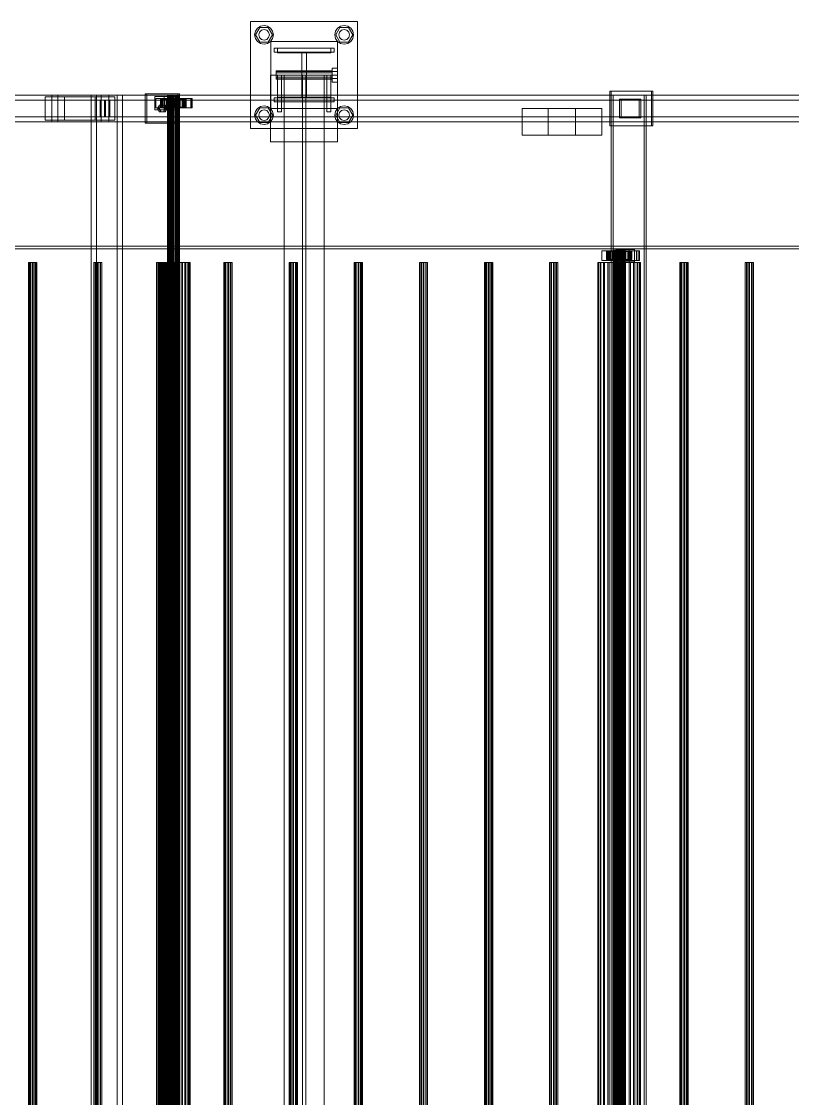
# Model space of a CAD drawing. Header units: millimetres. Extents: x -1970 to 59977, y -65068 to 6837.
# Drawn here: x 29737 to 30891, y -18000 to -16390 of the extents above; entities that cross this region are included whole.
import ezdxf

# ---------------------------------------------------------------- set-up
doc = ezdxf.new("R2010")
doc.units = ezdxf.units.MM
doc.layers.add('superior_C03', color=7, linetype='Continuous', lineweight=0)

msp = doc.modelspace()

# ---------------------------------------------------------------- linework, layer by layer
at = {"layer": 'superior_C03'}
for p, q in [((30080.182, -16550), (30080.182, -16390)), ((30080.182, -16390), (30240.182, -16390)), ((30086.182, -16410), (30087.247, -16404.642)), ((30087.247, -16404.642), (30090.282, -16400.101)), ((30087.382, -16410), (30093.782, -16398.915)), ((30090.282, -16400.101), (30094.824, -16397.066)), ((30093.254, -16406), (30096.182, -16403.072)), ((30093.782, -16398.915), (30106.582, -16398.915)), ((30094.824, -16397.066), (30100.182, -16396)), ((30096.182, -16403.072), (30100.182, -16402)), ((30100.182, -16396), (30105.539, -16397.066)), ((30100.182, -16402), (30104.182, -16403.072)), ((30104.182, -16403.072), (30107.11, -16406)), ((30105.539, -16397.066), (30110.081, -16400.101)), ((30106.582, -16398.915), (30112.982, -16410)), ((30110.081, -16400.101), (30113.116, -16404.642)), ((30113.116, -16404.642), (30114.182, -16410)), ((30206.182, -16410), (30207.247, -16404.642)), ((30207.247, -16404.642), (30210.282, -16400.101)), ((30207.382, -16410), (30213.782, -16398.915)), ((30210.282, -16400.101), (30214.824, -16397.066)), ((30213.254, -16406), (30216.182, -16403.072)), ((30213.782, -16398.915), (30226.582, -16398.915)), ((30214.824, -16397.066), (30220.182, -16396)), ((30216.182, -16403.072), (30220.182, -16402)), ((30220.182, -16396), (30225.539, -16397.066)), ((30220.182, -16402), (30224.182, -16403.072)), ((30224.182, -16403.072), (30227.11, -16406)), ((30225.539, -16397.066), (30230.081, -16400.101)), ((30226.582, -16398.915), (30232.982, -16410)), ((30230.081, -16400.101), (30233.116, -16404.642)), ((30233.116, -16404.642), (30234.182, -16410)), ((30240.182, -16390), (30240.182, -16550)), ((30087.247, -16415.358), (30086.182, -16410)), ((30090.282, -16419.899), (30087.247, -16415.358)), ((30093.782, -16421.085), (30087.382, -16410)), ((30094.824, -16422.934), (30090.282, -16419.899)), ((30092.182, -16410), (30093.254, -16406)), ((30093.254, -16414), (30092.182, -16410)), ((30096.182, -16416.928), (30093.254, -16414)), ((30106.582, -16421.085), (30093.782, -16421.085)), ((30100.182, -16418), (30096.182, -16416.928)), ((30104.182, -16416.928), (30100.182, -16418)), ((30107.11, -16414), (30104.182, -16416.928)), ((30110.081, -16419.899), (30105.539, -16422.934)), ((30112.982, -16410), (30106.582, -16421.085)), ((30107.11, -16406), (30108.182, -16410)), ((30108.182, -16410), (30107.11, -16414)), ((30113.116, -16415.358), (30110.081, -16419.899)), ((30110.182, -16520), (30110.182, -16420)), ((30110.182, -16420), (30210.182, -16420)), ((30114.182, -16410), (30113.116, -16415.358)), ((30207.247, -16415.358), (30206.182, -16410)), ((30210.282, -16419.899), (30207.247, -16415.358)), ((30213.782, -16421.085), (30207.382, -16410)), ((30210.182, -16420), (30210.182, -16520)), ((30214.824, -16422.934), (30210.282, -16419.899)), ((30212.182, -16410), (30213.254, -16406)), ((30213.254, -16414), (30212.182, -16410)), ((30216.182, -16416.928), (30213.254, -16414)), ((30226.582, -16421.085), (30213.782, -16421.085)), ((30220.182, -16418), (30216.182, -16416.928)), ((30224.182, -16416.928), (30220.182, -16418)), ((30227.11, -16414), (30224.182, -16416.928)), ((30230.081, -16419.899), (30225.539, -16422.934)), ((30232.982, -16410), (30226.582, -16421.085)), ((30227.11, -16406), (30228.182, -16410)), ((30228.182, -16410), (30227.11, -16414)), ((30233.116, -16415.358), (30230.081, -16419.899)), ((30234.182, -16410), (30233.116, -16415.358)), ((30100.182, -16424), (30094.824, -16422.934)), ((30105.539, -16422.934), (30100.182, -16424)), ((30115.182, -16430), (30205.182, -16430)), ((30115.182, -16436), (30115.182, -16430)), ((30115.182, -16436), (30205.182, -16436)), ((30120.182, -16437), (30120.182, -16430)), ((30120.182, -16430), (30200.182, -16430)), ((30200.182, -16437), (30120.182, -16437)), ((30156.682, -16503), (30156.682, -16437)), ((30156.682, -16437), (30163.682, -16437)), ((30163.682, -16437), (30163.682, -16503)), ((30200.182, -16430), (30200.182, -16437)), ((30205.182, -16436), (30205.182, -16430)), ((30220.182, -16424), (30214.824, -16422.934)), ((30225.539, -16422.934), (30220.182, -16424)), ((30109.957, -16570), (30109.957, -16470)), ((30109.957, -16470), (30209.957, -16470)), ((30118.182, -16464.457), (30118.182, -16463.6)), ((30202.182, -16463.6), (30118.182, -16463.6)), ((30118.182, -16464.457), (30118.182, -16466.8)), ((30118.182, -16464.457), (30202.182, -16464.457)), ((30118.182, -16466.8), (30118.182, -16470)), ((30118.182, -16466.8), (30202.182, -16466.8)), ((30118.182, -16470), (30118.182, -16473.2)), ((30118.182, -16470), (30202.182, -16470)), ((30120.182, -16470), (30120.182, -16525)), ((30120.182, -16470), (30126.182, -16470)), ((30126.182, -16470), (30126.182, -16525)), ((30190.182, -16470), (30130.182, -16470)), ((30130.182, -16470), (30130.182, -19530)), ((30162.682, -16470), (30157.682, -16470)), ((30157.682, -16470), (30157.682, -19530)), ((30162.682, -19530), (30162.682, -16470)), ((30190.182, -19530), (30190.182, -16470)), ((30194.182, -16470), (30194.182, -16525)), ((30194.182, -16470), (30200.182, -16470)), ((30200.182, -16470), (30200.182, -16525)), ((30202.182, -16464.8), (30202.182, -16459.6)), ((30210.182, -16459.6), (30202.182, -16459.6)), ((30202.182, -16463.6), (30202.182, -16464.457)), ((30202.182, -16464.457), (30202.182, -16466.8)), ((30202.182, -16464.8), (30202.182, -16475.2)), ((30202.182, -16464.8), (30210.182, -16464.8)), ((30202.182, -16466.8), (30202.182, -16470)), ((30202.182, -16470), (30202.182, -16473.2)), ((30209.957, -16470), (30209.957, -16570)), ((30210.182, -16459.6), (30210.182, -16464.8)), ((30210.182, -16464.8), (30210.182, -16475.2)), ((30118.182, -16473.2), (30118.182, -16475.543)), ((30118.182, -16473.2), (30202.182, -16473.2)), ((30118.182, -16475.543), (30118.182, -16476.4)), ((30118.182, -16475.543), (30202.182, -16475.543)), ((30118.182, -16476.4), (30202.182, -16476.4)), ((30202.182, -16473.2), (30202.182, -16475.543)), ((30202.182, -16475.2), (30202.182, -16480.4)), ((30202.182, -16475.2), (30210.182, -16475.2)), ((30202.182, -16475.543), (30202.182, -16476.4)), ((30202.182, -16480.4), (30210.182, -16480.4)), ((30210.182, -16475.2), (30210.182, -16480.4)), ((38691.362, -16500), (27582.557, -16500)), ((27583.456, -16500), (38692.26, -16500)), ((29782.73, -16500), (28613.383, -16500)), ((28622.366, -16500), (29791.713, -16500)), ((29856.616, -16500), (28687.268, -16500)), ((28698.497, -16500), (29867.845, -16500)), ((29801.839, -16502.5), (29772.605, -16502.5)), ((29772.605, -16502.5), (29772.605, -16537.5)), ((29847.614, -16502.5), (29772.605, -16502.5)), ((29782.73, -16500), (29782.73, -16540)), ((29791.713, -16500), (29782.73, -16500)), ((30952.078, -16500), (29782.73, -16500)), ((29791.713, -16540), (29791.713, -16500)), ((29791.713, -16500), (30961.061, -16500)), ((29801.839, -16537.5), (29801.839, -16502.5)), ((29801.839, -16502.5), (29876.847, -16502.5)), ((29880.597, -16500), (29841.618, -16500)), ((29841.618, -16500), (29841.618, -19500)), ((29849.479, -16500), (29841.618, -16500)), ((29847.614, -16537.5), (29847.614, -16502.5)), ((29847.614, -16502.5), (29876.847, -16502.5)), ((29849.479, -19500), (29849.479, -16500)), ((29849.479, -16500), (29888.457, -16500)), ((29856.616, -16500), (29856.616, -16540)), ((29867.845, -16500), (29856.616, -16500)), ((31025.964, -16500), (29856.616, -16500)), ((29867.845, -16540), (29867.845, -16500)), ((29867.845, -16500), (31037.193, -16500)), ((29876.847, -16502.5), (29876.847, -16537.5)), ((29880.597, -19500), (29880.597, -16500)), ((29880.597, -16500), (29888.457, -16500)), ((29888.457, -16500), (29888.457, -19500)), ((29971.09, -16498), (29922.367, -16498)), ((29922.367, -16498), (29922.367, -16542)), ((29925.062, -16498), (29922.367, -16498)), ((29925.062, -16542), (29925.062, -16498)), ((29925.062, -16498), (29973.784, -16498)), ((29956.473, -16502), (29936.984, -16502)), ((29936.984, -16502), (29936.984, -16522)), ((29950.997, -16502), (29936.984, -16502)), ((29950.997, -16522), (29950.997, -16502)), ((29950.997, -16502), (29970.486, -16502)), ((29955.954, -16500), (29955.565, -16500)), ((29955.565, -16500), (29955.789, -16500)), ((29955.565, -19500), (29955.565, -16500)), ((29955.789, -16500), (29956.611, -16500)), ((29955.789, -19500), (29955.789, -16500)), ((29956.929, -16500), (29955.954, -16500)), ((29955.954, -19500), (29955.954, -16500)), ((29956.473, -16522), (29956.473, -16502)), ((29956.473, -16502), (29970.486, -16502)), ((29956.611, -16500), (29957.975, -16500)), ((29956.611, -19500), (29956.611, -16500)), ((29958.424, -16500), (29956.929, -16500)), ((29956.929, -19500), (29956.929, -16500)), ((29957.975, -16500), (29959.787, -16500)), ((29957.975, -19500), (29957.975, -16500)), ((29960.337, -16500), (29958.424, -16500)), ((29958.424, -19500), (29958.424, -16500)), ((29959.787, -16500), (29961.925, -16500)), ((29959.787, -19500), (29959.787, -16500)), ((29962.538, -16500), (29960.337, -16500)), ((29960.337, -19500), (29960.337, -16500)), ((29961.925, -16500), (29964.242, -16500)), ((29961.925, -19500), (29961.925, -16500)), ((29964.877, -16500), (29962.538, -16500)), ((29962.538, -19500), (29962.538, -16500)), ((29964.242, -16500), (29966.581, -16500)), ((29964.242, -19500), (29964.242, -16500)), ((29967.194, -16500), (29964.877, -16500)), ((29964.877, -19500), (29964.877, -16500)), ((29966.581, -16500), (29968.782, -16500)), ((29966.581, -19500), (29966.581, -16500)), ((29969.332, -16500), (29967.194, -16500)), ((29967.194, -19500), (29967.194, -16500)), ((29968.782, -16500), (29970.695, -16500)), ((29968.782, -19500), (29968.782, -16500)), ((29971.144, -16500), (29969.332, -16500)), ((29969.332, -19500), (29969.332, -16500)), ((29970.486, -16502), (29970.486, -16522)), ((29970.695, -16500), (29972.19, -16500)), ((29970.695, -19500), (29970.695, -16500)), ((29971.09, -16542), (29971.09, -16498)), ((29971.09, -16498), (29973.784, -16498)), ((29972.508, -16500), (29971.144, -16500)), ((29971.144, -19500), (29971.144, -16500)), ((29972.19, -16500), (29973.165, -16500)), ((29972.19, -19500), (29972.19, -16500)), ((29973.33, -16500), (29972.508, -16500)), ((29972.508, -19500), (29972.508, -16500)), ((29973.165, -16500), (29973.554, -16500)), ((29973.165, -19500), (29973.165, -16500)), ((29973.554, -16500), (29973.33, -16500)), ((29973.33, -16500), (29973.33, -19500)), ((29973.554, -19500), (29973.554, -16500)), ((29973.784, -16498), (29973.784, -16542)), ((30680.056, -16494), (30617.691, -16494)), ((30617.691, -16494), (30617.691, -16546)), ((30619.488, -16494), (30617.691, -16494)), ((30619.488, -16546), (30619.488, -16494)), ((30619.488, -16494), (30681.853, -16494)), ((30669.133, -16500), (30619.631, -16500)), ((30619.631, -16500), (30619.631, -19500)), ((30622.326, -16500), (30619.631, -16500)), ((30622.326, -19500), (30622.326, -16500)), ((30622.326, -16500), (30671.828, -16500)), ((30669.133, -19500), (30669.133, -16500)), ((30669.133, -16500), (30671.828, -16500)), ((30671.828, -16500), (30671.828, -19500)), ((30680.056, -16546), (30680.056, -16494)), ((30680.056, -16494), (30681.853, -16494)), ((30681.853, -16494), (30681.853, -16546)), ((28617.2, -16507.5), (29861.556, -16507.5)), ((29862.904, -16507.5), (28618.548, -16507.5)), ((29855.066, -16507.5), (29869.395, -16507.5)), ((29855.066, -16532.5), (29855.066, -16507.5)), ((30949.405, -16507.5), (29855.066, -16507.5)), ((29861.556, -16532.5), (29861.556, -16507.5)), ((29861.556, -16507.5), (29862.904, -16507.5)), ((29862.904, -16507.5), (29862.904, -16532.5)), ((29869.395, -16507.5), (29869.395, -16532.5)), ((29869.395, -16507.5), (30963.734, -16507.5)), ((29950.099, -16505), (29938.405, -16505)), ((29938.405, -16505), (29938.405, -16519)), ((29947.838, -16505), (29938.405, -16505)), ((29940.881, -16520), (29943.805, -16514.804)), ((29946.5, -16514.804), (29943.576, -16520)), ((29943.805, -16514.804), (29949.652, -16514.804)), ((29946.5, -16514.804), (29943.805, -16514.804)), ((29946.392, -16506), (29945.571, -16506)), ((29945.571, -16506), (29955.565, -16506)), ((29945.571, -16518), (29945.571, -16506)), ((29945.571, -16506), (29946.045, -16506)), ((29955.565, -16518), (29945.571, -16518)), ((29945.571, -16518), (29946.392, -16518)), ((29946.045, -16518), (29945.571, -16518)), ((29946.045, -16506), (29955.789, -16506)), ((29946.045, -16518), (29946.045, -16506)), ((29946.045, -16506), (29947.78, -16506)), ((29955.789, -16518), (29946.045, -16518)), ((29947.78, -16518), (29946.045, -16518)), ((29991.014, -16505), (29946.189, -16505)), ((29946.189, -16505), (29946.189, -16519)), ((29947.986, -16505), (29946.189, -16505)), ((29948.45, -16506), (29946.392, -16506)), ((29946.392, -16506), (29955.954, -16506)), ((29946.392, -16518), (29946.392, -16506)), ((29955.954, -16518), (29946.392, -16518)), ((29946.392, -16518), (29948.45, -16518)), ((29952.346, -16514.804), (29946.5, -16514.804)), ((29947.78, -16506), (29956.611, -16506)), ((29947.78, -16518), (29947.78, -16506)), ((29947.78, -16506), (29950.659, -16506)), ((29956.611, -16518), (29947.78, -16518)), ((29950.659, -16518), (29947.78, -16518)), ((29947.838, -16519), (29947.838, -16505)), ((29947.838, -16505), (29959.531, -16505)), ((29947.986, -16519), (29947.986, -16505)), ((29947.986, -16505), (29992.811, -16505)), ((29951.607, -16506), (29948.45, -16506)), ((29948.45, -16506), (29956.929, -16506)), ((29948.45, -16518), (29948.45, -16506)), ((29956.929, -16518), (29948.45, -16518)), ((29948.45, -16518), (29951.607, -16518)), ((29949.652, -16514.804), (29952.575, -16520)), ((29952.346, -16514.804), (29949.652, -16514.804)), ((29950.099, -16519), (29950.099, -16505)), ((29950.099, -16505), (29959.531, -16505)), ((29950.659, -16506), (29957.975, -16506)), ((29950.659, -16518), (29950.659, -16506)), ((29950.659, -16506), (29954.485, -16506)), ((29957.975, -16518), (29950.659, -16518)), ((29954.485, -16518), (29950.659, -16518)), ((29955.646, -16506), (29951.607, -16506)), ((29951.607, -16506), (29958.424, -16506)), ((29951.607, -16518), (29951.607, -16506)), ((29958.424, -16518), (29951.607, -16518)), ((29951.607, -16518), (29955.646, -16518)), ((29955.27, -16520), (29952.346, -16514.804)), ((29954.485, -16506), (29959.787, -16506)), ((29954.485, -16518), (29954.485, -16506)), ((29954.485, -16506), (29958.997, -16506)), ((29959.787, -16518), (29954.485, -16518)), ((29958.997, -16518), (29954.485, -16518)), ((29955.565, -16506), (29955.954, -16506)), ((29955.565, -16506), (29955.565, -16518)), ((29955.789, -16506), (29955.565, -16506)), ((29955.954, -16518), (29955.565, -16518)), ((29955.565, -16518), (29955.789, -16518)), ((29960.293, -16506), (29955.646, -16506)), ((29955.646, -16506), (29960.337, -16506)), ((29955.646, -16518), (29955.646, -16506)), ((29960.337, -16518), (29955.646, -16518)), ((29955.646, -16518), (29960.293, -16518)), ((29955.789, -16506), (29955.789, -16518)), ((29956.611, -16506), (29955.789, -16506)), ((29955.789, -16518), (29956.611, -16518)), ((29955.954, -16506), (29956.929, -16506)), ((29955.954, -16506), (29955.954, -16518)), ((29956.929, -16518), (29955.954, -16518)), ((29956.611, -16506), (29956.611, -16518)), ((29957.975, -16506), (29956.611, -16506)), ((29956.611, -16518), (29957.975, -16518)), ((29956.929, -16506), (29958.424, -16506)), ((29956.929, -16506), (29956.929, -16518)), ((29958.424, -16518), (29956.929, -16518)), ((29957.975, -16506), (29957.975, -16518)), ((29959.787, -16506), (29957.975, -16506)), ((29957.975, -16518), (29959.787, -16518)), ((29958.424, -16506), (29960.337, -16506)), ((29958.424, -16506), (29958.424, -16518)), ((29960.337, -16518), (29958.424, -16518)), ((29958.997, -16506), (29961.925, -16506)), ((29958.997, -16518), (29958.997, -16506)), ((29958.997, -16506), (29963.889, -16506)), ((29961.925, -16518), (29958.997, -16518)), ((29963.889, -16518), (29958.997, -16518)), ((29959.531, -16505), (29959.531, -16519)), ((29959.787, -16506), (29959.787, -16518)), ((29961.925, -16506), (29959.787, -16506)), ((29959.787, -16518), (29961.925, -16518)), ((29965.23, -16506), (29960.293, -16506)), ((29960.293, -16506), (29962.538, -16506)), ((29960.293, -16518), (29960.293, -16506)), ((29962.538, -16518), (29960.293, -16518)), ((29960.293, -16518), (29965.23, -16518)), ((29960.337, -16506), (29962.538, -16506)), ((29960.337, -16506), (29960.337, -16518)), ((29962.538, -16518), (29960.337, -16518)), ((29961.925, -16506), (29961.925, -16518)), ((29964.242, -16506), (29961.925, -16506)), ((29961.925, -16518), (29964.242, -16518)), ((29962.538, -16506), (29964.877, -16506)), ((29962.538, -16506), (29962.538, -16518)), ((29964.877, -16518), (29962.538, -16518)), ((29963.889, -16506), (29964.242, -16506)), ((29963.889, -16518), (29963.889, -16506)), ((29963.889, -16506), (29968.826, -16506)), ((29964.242, -16518), (29963.889, -16518)), ((29968.826, -16518), (29963.889, -16518)), ((29964.242, -16506), (29964.242, -16518)), ((29966.581, -16506), (29964.242, -16506)), ((29964.242, -16518), (29966.581, -16518)), ((29965.23, -16506), (29964.877, -16506)), ((29964.877, -16506), (29967.194, -16506)), ((29964.877, -16506), (29964.877, -16518)), ((29967.194, -16518), (29964.877, -16518)), ((29964.877, -16518), (29965.23, -16518)), ((29970.122, -16506), (29965.23, -16506)), ((29965.23, -16518), (29965.23, -16506)), ((29965.23, -16518), (29970.122, -16518)), ((29968.826, -16506), (29966.581, -16506)), ((29966.581, -16506), (29966.581, -16518)), ((29968.782, -16506), (29966.581, -16506)), ((29966.581, -16518), (29968.826, -16518)), ((29966.581, -16518), (29968.782, -16518)), ((29970.122, -16506), (29967.194, -16506)), ((29967.194, -16506), (29969.332, -16506)), ((29967.194, -16506), (29967.194, -16518)), ((29969.332, -16518), (29967.194, -16518)), ((29967.194, -16518), (29970.122, -16518)), ((29973.473, -16506), (29968.782, -16506)), ((29968.782, -16506), (29968.782, -16518)), ((29970.695, -16506), (29968.782, -16506)), ((29968.782, -16518), (29973.473, -16518)), ((29968.782, -16518), (29970.695, -16518)), ((29968.826, -16518), (29968.826, -16506)), ((29968.826, -16506), (29973.473, -16506)), ((29973.473, -16518), (29968.826, -16518)), ((29974.634, -16506), (29969.332, -16506)), ((29969.332, -16506), (29971.144, -16506)), ((29969.332, -16506), (29969.332, -16518)), ((29971.144, -16518), (29969.332, -16518)), ((29969.332, -16518), (29974.634, -16518)), ((29981.281, -16505), (29969.588, -16505)), ((29969.588, -16505), (29969.588, -16519)), ((29979.02, -16505), (29969.588, -16505)), ((29974.634, -16506), (29970.122, -16506)), ((29970.122, -16518), (29970.122, -16506)), ((29970.122, -16518), (29974.634, -16518)), ((29977.512, -16506), (29970.695, -16506)), ((29970.695, -16506), (29970.695, -16518)), ((29972.19, -16506), (29970.695, -16506)), ((29970.695, -16518), (29977.512, -16518)), ((29970.695, -16518), (29972.19, -16518)), ((29978.46, -16506), (29971.144, -16506)), ((29971.144, -16506), (29972.508, -16506)), ((29971.144, -16506), (29971.144, -16518)), ((29972.508, -16518), (29971.144, -16518)), ((29971.144, -16518), (29978.46, -16518)), ((29980.669, -16506), (29972.19, -16506)), ((29972.19, -16506), (29972.19, -16518)), ((29973.165, -16506), (29972.19, -16506)), ((29972.19, -16518), (29980.669, -16518)), ((29972.19, -16518), (29973.165, -16518)), ((29981.339, -16506), (29972.508, -16506)), ((29972.508, -16506), (29973.33, -16506)), ((29972.508, -16506), (29972.508, -16518)), ((29973.33, -16518), (29972.508, -16518)), ((29972.508, -16518), (29981.339, -16518)), ((29982.727, -16506), (29973.165, -16506)), ((29973.165, -16506), (29973.165, -16518)), ((29973.554, -16506), (29973.165, -16506)), ((29973.165, -16518), (29982.727, -16518)), ((29973.165, -16518), (29973.554, -16518)), ((29973.33, -16506), (29983.074, -16506)), ((29973.33, -16518), (29973.33, -16506)), ((29973.33, -16506), (29973.554, -16506)), ((29983.074, -16518), (29973.33, -16518)), ((29973.554, -16518), (29973.33, -16518)), ((29973.473, -16518), (29973.473, -16506)), ((29973.473, -16506), (29977.512, -16506)), ((29977.512, -16518), (29973.473, -16518)), ((29983.548, -16506), (29973.554, -16506)), ((29973.554, -16506), (29973.554, -16518)), ((29973.554, -16518), (29983.548, -16518)), ((29978.46, -16506), (29974.634, -16506)), ((29974.634, -16518), (29974.634, -16506)), ((29974.634, -16518), (29978.46, -16518)), ((29977.512, -16518), (29977.512, -16506)), ((29977.512, -16506), (29980.669, -16506)), ((29980.669, -16518), (29977.512, -16518)), ((29981.339, -16506), (29978.46, -16506)), ((29978.46, -16518), (29978.46, -16506)), ((29978.46, -16518), (29981.339, -16518)), ((29979.02, -16519), (29979.02, -16505)), ((29979.02, -16505), (29990.714, -16505)), ((29980.669, -16518), (29980.669, -16506)), ((29980.669, -16506), (29982.727, -16506)), ((29982.727, -16518), (29980.669, -16518)), ((29981.281, -16519), (29981.281, -16505)), ((29981.281, -16505), (29990.714, -16505)), ((29983.074, -16506), (29981.339, -16506)), ((29981.339, -16518), (29981.339, -16506)), ((29981.339, -16518), (29983.074, -16518)), ((29982.727, -16518), (29982.727, -16506)), ((29982.727, -16506), (29983.548, -16506)), ((29983.548, -16518), (29982.727, -16518)), ((29983.074, -16506), (29983.074, -16518)), ((29983.548, -16506), (29983.074, -16506)), ((29983.074, -16518), (29983.548, -16518)), ((29983.548, -16518), (29983.548, -16506)), ((29990.714, -16505), (29990.714, -16519)), ((29991.014, -16519), (29991.014, -16505)), ((29991.014, -16505), (29992.811, -16505)), ((29992.811, -16505), (29992.811, -16519)), ((30090.282, -16520.101), (30094.824, -16517.066)), ((30094.824, -16517.066), (30100.182, -16516)), ((30100.182, -16516), (30105.539, -16517.066)), ((30105.539, -16517.066), (30110.081, -16520.101)), ((30115.182, -16504), (30205.182, -16504)), ((30115.182, -16510), (30115.182, -16504)), ((30115.182, -16510), (30205.182, -16510)), ((30120.182, -16510), (30120.182, -16503)), ((30120.182, -16503), (30200.182, -16503)), ((30200.182, -16510), (30120.182, -16510)), ((30163.682, -16503), (30156.682, -16503)), ((30200.182, -16503), (30200.182, -16510)), ((30205.182, -16510), (30205.182, -16504)), ((30210.282, -16520.101), (30214.824, -16517.066)), ((30214.824, -16517.066), (30220.182, -16516)), ((30220.182, -16516), (30225.539, -16517.066)), ((30225.539, -16517.066), (30230.081, -16520.101)), ((30661.245, -16506), (30632.011, -16506)), ((30632.011, -16506), (30632.011, -16534)), ((30634.706, -16506), (30632.011, -16506)), ((30634.706, -16534), (30634.706, -16506)), ((30634.706, -16506), (30663.94, -16506)), ((30661.245, -16534), (30661.245, -16506)), ((30661.245, -16506), (30663.94, -16506)), ((30663.94, -16506), (30663.94, -16534)), ((28617.2, -16532.5), (29861.556, -16532.5)), ((28618.548, -16532.5), (29862.904, -16532.5)), ((29869.395, -16532.5), (29855.066, -16532.5)), ((29855.066, -16532.5), (30949.405, -16532.5)), ((29862.904, -16532.5), (29861.556, -16532.5)), ((29869.395, -16532.5), (30963.734, -16532.5)), ((29936.984, -16522), (29956.473, -16522)), ((29936.984, -16522), (29950.997, -16522)), ((29938.405, -16519), (29950.099, -16519)), ((29938.405, -16519), (29947.838, -16519)), ((29943.805, -16525.196), (29940.881, -16520)), ((29940.881, -16520), (29943.576, -16520)), ((29943.576, -16520), (29946.5, -16525.196)), ((29949.652, -16525.196), (29943.805, -16525.196)), ((29946.5, -16525.196), (29943.805, -16525.196)), ((29946.189, -16519), (29991.014, -16519)), ((29946.189, -16519), (29947.986, -16519)), ((29946.5, -16525.196), (29952.346, -16525.196)), ((29959.531, -16519), (29947.838, -16519)), ((29992.811, -16519), (29947.986, -16519)), ((29952.575, -16520), (29949.652, -16525.196)), ((29952.346, -16525.196), (29949.652, -16525.196)), ((29959.531, -16519), (29950.099, -16519)), ((29970.486, -16522), (29950.997, -16522)), ((29952.346, -16525.196), (29955.27, -16520)), ((29955.27, -16520), (29952.575, -16520)), ((29970.486, -16522), (29956.473, -16522)), ((29969.588, -16519), (29981.281, -16519)), ((29969.588, -16519), (29979.02, -16519)), ((29990.714, -16519), (29979.02, -16519)), ((29990.714, -16519), (29981.281, -16519)), ((29992.811, -16519), (29991.014, -16519)), ((30086.182, -16530), (30087.247, -16524.642)), ((30087.247, -16535.358), (30086.182, -16530)), ((30087.247, -16524.642), (30090.282, -16520.101)), ((30087.382, -16530), (30093.782, -16518.915)), ((30093.782, -16541.085), (30087.382, -16530)), ((30092.182, -16530), (30093.254, -16526)), ((30093.254, -16534), (30092.182, -16530)), ((30093.254, -16526), (30096.182, -16523.072)), ((30096.182, -16536.928), (30093.254, -16534)), ((30093.782, -16518.915), (30106.582, -16518.915)), ((30096.182, -16523.072), (30100.182, -16522)), ((30100.182, -16522), (30104.182, -16523.072)), ((30104.182, -16523.072), (30107.11, -16526)), ((30107.11, -16534), (30104.182, -16536.928)), ((30106.582, -16518.915), (30112.982, -16530)), ((30112.982, -16530), (30106.582, -16541.085)), ((30107.11, -16526), (30108.182, -16530)), ((30108.182, -16530), (30107.11, -16534)), ((30110.081, -16520.101), (30113.116, -16524.642)), ((30210.182, -16520), (30110.182, -16520)), ((30113.116, -16524.642), (30114.182, -16530)), ((30114.182, -16530), (30113.116, -16535.358)), ((30120.182, -16525), (30126.182, -16525)), ((30194.182, -16525), (30200.182, -16525)), ((30206.182, -16530), (30207.247, -16524.642)), ((30207.247, -16535.358), (30206.182, -16530)), ((30207.247, -16524.642), (30210.282, -16520.101)), ((30207.382, -16530), (30213.782, -16518.915)), ((30213.782, -16541.085), (30207.382, -16530)), ((30212.182, -16530), (30213.254, -16526)), ((30213.254, -16534), (30212.182, -16530)), ((30213.254, -16526), (30216.182, -16523.072)), ((30216.182, -16536.928), (30213.254, -16534)), ((30213.782, -16518.915), (30226.582, -16518.915)), ((30216.182, -16523.072), (30220.182, -16522)), ((30220.182, -16522), (30224.182, -16523.072)), ((30224.182, -16523.072), (30227.11, -16526)), ((30227.11, -16534), (30224.182, -16536.928)), ((30226.582, -16518.915), (30232.982, -16530)), ((30232.982, -16530), (30226.582, -16541.085)), ((30227.11, -16526), (30228.182, -16530)), ((30228.182, -16530), (30227.11, -16534)), ((30230.081, -16520.101), (30233.116, -16524.642)), ((30233.116, -16524.642), (30234.182, -16530)), ((30234.182, -16530), (30233.116, -16535.358)), ((30525.416, -16520), (30486.438, -16520)), ((30486.438, -16520), (30486.438, -16560)), ((30566.387, -16520), (30486.438, -16520)), ((30525.416, -16560), (30525.416, -16520)), ((30525.416, -16520), (30605.365, -16520)), ((30566.387, -16560), (30566.387, -16520)), ((30566.387, -16520), (30605.365, -16520)), ((30605.365, -16520), (30605.365, -16560)), ((30632.011, -16534), (30661.245, -16534)), ((30632.011, -16534), (30634.706, -16534)), ((30663.94, -16534), (30634.706, -16534)), ((30663.94, -16534), (30661.245, -16534)), ((28613.383, -16540), (29782.73, -16540)), ((28622.366, -16540), (29791.713, -16540)), ((28687.268, -16540), (29856.616, -16540)), ((28698.497, -16540), (29867.845, -16540)), ((29772.605, -16537.5), (29801.839, -16537.5)), ((29847.614, -16537.5), (29772.605, -16537.5)), ((29782.73, -16540), (29791.713, -16540)), ((29782.73, -16540), (30952.078, -16540)), ((29791.713, -16540), (30961.061, -16540)), ((29876.847, -16537.5), (29801.839, -16537.5)), ((29876.847, -16537.5), (29847.614, -16537.5)), ((29856.616, -16540), (29867.845, -16540)), ((29856.616, -16540), (31025.964, -16540)), ((29867.845, -16540), (31037.193, -16540)), ((29922.367, -16542), (29971.09, -16542)), ((29922.367, -16542), (29925.062, -16542)), ((29973.784, -16542), (29925.062, -16542)), ((29973.784, -16542), (29971.09, -16542)), ((30240.182, -16550), (30080.182, -16550)), ((30090.282, -16539.899), (30087.247, -16535.358)), ((30094.824, -16542.934), (30090.282, -16539.899)), ((30106.582, -16541.085), (30093.782, -16541.085)), ((30100.182, -16544), (30094.824, -16542.934)), ((30100.182, -16538), (30096.182, -16536.928)), ((30104.182, -16536.928), (30100.182, -16538)), ((30105.539, -16542.934), (30100.182, -16544)), ((30110.081, -16539.899), (30105.539, -16542.934)), ((30113.116, -16535.358), (30110.081, -16539.899)), ((30210.282, -16539.899), (30207.247, -16535.358)), ((30214.824, -16542.934), (30210.282, -16539.899)), ((30226.582, -16541.085), (30213.782, -16541.085)), ((30220.182, -16544), (30214.824, -16542.934)), ((30220.182, -16538), (30216.182, -16536.928)), ((30224.182, -16536.928), (30220.182, -16538)), ((30225.539, -16542.934), (30220.182, -16544)), ((30230.081, -16539.899), (30225.539, -16542.934)), ((30233.116, -16535.358), (30230.081, -16539.899)), ((30617.691, -16546), (30680.056, -16546)), ((30617.691, -16546), (30619.488, -16546)), ((30681.853, -16546), (30619.488, -16546)), ((30681.853, -16546), (30680.056, -16546)), ((30486.438, -16560), (30525.416, -16560)), ((30486.438, -16560), (30566.387, -16560)), ((30605.365, -16560), (30525.416, -16560)), ((30605.365, -16560), (30566.387, -16560)), ((30209.957, -16570), (30109.957, -16570)), ((27582.557, -16726), (38691.362, -16726)), ((38720.557, -16726), (27611.752, -16726)), ((38691.362, -16730), (27582.557, -16730)), ((38692.26, -16730), (27583.456, -16730)), ((27611.752, -16730), (38720.557, -16730)), ((30615.473, -16733), (30605.728, -16733)), ((30605.728, -16733), (30605.728, -16747)), ((30616.508, -16733), (30605.728, -16733)), ((30613.189, -16734), (30612.369, -16734)), ((30612.369, -16734), (30622.362, -16734)), ((30612.369, -16746), (30612.369, -16734)), ((30612.369, -16734), (30612.842, -16734)), ((30612.842, -16734), (30622.587, -16734)), ((30612.842, -16746), (30612.842, -16734)), ((30612.842, -16734), (30614.577, -16734)), ((30659.909, -16733), (30613.135, -16733)), ((30613.135, -16733), (30613.135, -16747)), ((30615.381, -16733), (30613.135, -16733)), ((30615.248, -16734), (30613.189, -16734)), ((30613.189, -16734), (30622.751, -16734)), ((30613.189, -16746), (30613.189, -16734)), ((30614.577, -16734), (30623.409, -16734)), ((30614.577, -16746), (30614.577, -16734)), ((30614.577, -16734), (30617.456, -16734)), ((30618.404, -16734), (30615.248, -16734)), ((30615.248, -16734), (30623.726, -16734)), ((30615.248, -16746), (30615.248, -16734)), ((30615.381, -16747), (30615.381, -16733)), ((30615.381, -16733), (30662.155, -16733)), ((30615.473, -16747), (30615.473, -16733)), ((30615.473, -16733), (30626.252, -16733)), ((30616.508, -16747), (30616.508, -16733)), ((30616.508, -16733), (30626.252, -16733)), ((30617.456, -16734), (30624.772, -16734)), ((30617.456, -16746), (30617.456, -16734)), ((30617.456, -16734), (30621.282, -16734)), ((30622.443, -16734), (30618.404, -16734)), ((30618.404, -16734), (30625.221, -16734)), ((30618.404, -16746), (30618.404, -16734)), ((30621.282, -16734), (30626.585, -16734)), ((30621.282, -16746), (30621.282, -16734)), ((30621.282, -16734), (30625.795, -16734)), ((30622.751, -16732), (30622.362, -16732)), ((30622.362, -16732), (30622.587, -16732)), ((30622.362, -19268), (30622.362, -16732)), ((30622.362, -16734), (30622.751, -16734)), ((30622.362, -16734), (30622.362, -16746)), ((30622.587, -16734), (30622.362, -16734)), ((30627.09, -16734), (30622.443, -16734)), ((30622.443, -16734), (30627.135, -16734)), ((30622.443, -16746), (30622.443, -16734)), ((30622.587, -16732), (30623.409, -16732)), ((30622.587, -19268), (30622.587, -16732)), ((30622.587, -16734), (30622.587, -16746)), ((30623.409, -16734), (30622.587, -16734)), ((30623.726, -16732), (30622.751, -16732)), ((30622.751, -19268), (30622.751, -16732)), ((30622.751, -16734), (30623.726, -16734)), ((30622.751, -16734), (30622.751, -16746)), ((30623.409, -16732), (30624.772, -16732)), ((30623.409, -19268), (30623.409, -16732)), ((30623.409, -16734), (30623.409, -16746)), ((30624.772, -16734), (30623.409, -16734)), ((30625.221, -16732), (30623.726, -16732)), ((30623.726, -19268), (30623.726, -16732)), ((30623.726, -16734), (30625.221, -16734)), ((30623.726, -16734), (30623.726, -16746)), ((30624.772, -16732), (30626.585, -16732)), ((30624.772, -19268), (30624.772, -16732)), ((30624.772, -16734), (30624.772, -16746)), ((30626.585, -16734), (30624.772, -16734)), ((30627.135, -16732), (30625.221, -16732)), ((30625.221, -19268), (30625.221, -16732)), ((30625.221, -16734), (30627.135, -16734)), ((30625.221, -16734), (30625.221, -16746)), ((30625.795, -16734), (30628.722, -16734)), ((30625.795, -16746), (30625.795, -16734)), ((30625.795, -16734), (30630.686, -16734)), ((30626.252, -16733), (30626.252, -16747)), ((30626.585, -16732), (30628.722, -16732)), ((30626.585, -19268), (30626.585, -16732)), ((30626.585, -16734), (30626.585, -16746)), ((30628.722, -16734), (30626.585, -16734)), ((30646.267, -16731), (30626.778, -16731)), ((30626.778, -16731), (30626.778, -16749)), ((30634.862, -16731), (30626.778, -16731)), ((30632.027, -16734), (30627.09, -16734)), ((30627.09, -16734), (30629.336, -16734)), ((30627.09, -16746), (30627.09, -16734)), ((30629.336, -16732), (30627.135, -16732)), ((30627.135, -19268), (30627.135, -16732)), ((30627.135, -16734), (30629.336, -16734)), ((30627.135, -16734), (30627.135, -16746)), ((30628.722, -16732), (30631.039, -16732)), ((30628.722, -19268), (30628.722, -16732)), ((30628.722, -16734), (30628.722, -16746)), ((30631.039, -16734), (30628.722, -16734)), ((30631.674, -16732), (30629.336, -16732)), ((30629.336, -19268), (30629.336, -16732)), ((30629.336, -16734), (30631.674, -16734)), ((30629.336, -16734), (30629.336, -16746)), ((30630.686, -16734), (30631.039, -16734)), ((30630.686, -16746), (30630.686, -16734)), ((30630.686, -16734), (30635.624, -16734)), ((30631.039, -16732), (30633.378, -16732)), ((30631.039, -19268), (30631.039, -16732)), ((30631.039, -16734), (30631.039, -16746)), ((30633.378, -16734), (30631.039, -16734)), ((30633.991, -16732), (30631.674, -16732)), ((30631.674, -19268), (30631.674, -16732)), ((30632.027, -16734), (30631.674, -16734)), ((30631.674, -16734), (30633.991, -16734)), ((30631.674, -16734), (30631.674, -16746)), ((30636.919, -16734), (30632.027, -16734)), ((30632.027, -16746), (30632.027, -16734)), ((30633.378, -16732), (30635.579, -16732)), ((30633.378, -19268), (30633.378, -16732)), ((30635.624, -16734), (30633.378, -16734)), ((30633.378, -16734), (30633.378, -16746)), ((30635.579, -16734), (30633.378, -16734)), ((30636.129, -16732), (30633.991, -16732)), ((30633.991, -19268), (30633.991, -16732)), ((30636.919, -16734), (30633.991, -16734)), ((30633.991, -16734), (30636.129, -16734)), ((30633.991, -16734), (30633.991, -16746)), ((30634.862, -16749), (30634.862, -16731)), ((30634.862, -16731), (30654.351, -16731)), ((30635.579, -16732), (30637.492, -16732)), ((30635.579, -19268), (30635.579, -16732)), ((30640.27, -16734), (30635.579, -16734)), ((30635.579, -16734), (30635.579, -16746)), ((30637.492, -16734), (30635.579, -16734)), ((30635.624, -16746), (30635.624, -16734)), ((30635.624, -16734), (30640.27, -16734)), ((30637.941, -16732), (30636.129, -16732)), ((30636.129, -19268), (30636.129, -16732)), ((30641.432, -16734), (30636.129, -16734)), ((30636.129, -16734), (30637.941, -16734)), ((30636.129, -16734), (30636.129, -16746)), ((30646.655, -16733), (30636.911, -16733)), ((30636.911, -16733), (30636.911, -16747)), ((30647.69, -16733), (30636.911, -16733)), ((30641.432, -16734), (30636.919, -16734)), ((30636.919, -16746), (30636.919, -16734)), ((30637.492, -16732), (30638.987, -16732)), ((30637.492, -19268), (30637.492, -16732)), ((30644.309, -16734), (30637.492, -16734)), ((30637.492, -16734), (30637.492, -16746)), ((30638.987, -16734), (30637.492, -16734)), ((30639.305, -16732), (30637.941, -16732)), ((30637.941, -19268), (30637.941, -16732)), ((30645.258, -16734), (30637.941, -16734)), ((30637.941, -16734), (30639.305, -16734)), ((30637.941, -16734), (30637.941, -16746)), ((30638.987, -16732), (30639.963, -16732)), ((30638.987, -19268), (30638.987, -16732)), ((30647.466, -16734), (30638.987, -16734)), ((30638.987, -16734), (30638.987, -16746)), ((30639.963, -16734), (30638.987, -16734)), ((30640.127, -16732), (30639.305, -16732)), ((30639.305, -19268), (30639.305, -16732)), ((30648.136, -16734), (30639.305, -16734)), ((30639.305, -16734), (30640.127, -16734)), ((30639.305, -16734), (30639.305, -16746)), ((30639.963, -16732), (30640.351, -16732)), ((30639.963, -19268), (30639.963, -16732)), ((30649.524, -16734), (30639.963, -16734)), ((30639.963, -16734), (30639.963, -16746)), ((30640.351, -16734), (30639.963, -16734)), ((30640.351, -16732), (30640.127, -16732)), ((30640.127, -16732), (30640.127, -19268)), ((30640.127, -16734), (30649.872, -16734)), ((30640.127, -16746), (30640.127, -16734)), ((30640.127, -16734), (30640.351, -16734)), ((30640.27, -16746), (30640.27, -16734)), ((30640.27, -16734), (30644.309, -16734)), ((30640.351, -19268), (30640.351, -16732)), ((30650.345, -16734), (30640.351, -16734)), ((30640.351, -16734), (30640.351, -16746)), ((30645.258, -16734), (30641.432, -16734)), ((30641.432, -16746), (30641.432, -16734)), ((30644.309, -16746), (30644.309, -16734)), ((30644.309, -16734), (30647.466, -16734)), ((30648.136, -16734), (30645.258, -16734)), ((30645.258, -16746), (30645.258, -16734)), ((30646.267, -16749), (30646.267, -16731)), ((30646.267, -16731), (30654.351, -16731)), ((30646.655, -16747), (30646.655, -16733)), ((30646.655, -16733), (30657.435, -16733)), ((30647.466, -16746), (30647.466, -16734)), ((30647.466, -16734), (30649.524, -16734)), ((30647.69, -16747), (30647.69, -16733)), ((30647.69, -16733), (30657.435, -16733)), ((30649.872, -16734), (30648.136, -16734)), ((30648.136, -16746), (30648.136, -16734)), ((30649.524, -16746), (30649.524, -16734)), ((30649.524, -16734), (30650.345, -16734)), ((30649.872, -16734), (30649.872, -16746)), ((30650.345, -16734), (30649.872, -16734)), ((30650.345, -16746), (30650.345, -16734)), ((30654.351, -16731), (30654.351, -16749)), ((30657.435, -16733), (30657.435, -16747)), ((30659.909, -16747), (30659.909, -16733)), ((30659.909, -16733), (30662.155, -16733)), ((30662.155, -16733), (30662.155, -16747)), ((29749.963, -16750), (29747.943, -16750)), ((29747.943, -16750), (29748.286, -16750)), ((29747.943, -16750), (29747.943, -19250)), ((29748.286, -16750), (29750.862, -16750)), ((29748.286, -16750), (29748.286, -19250)), ((29753.575, -16750), (29749.963, -16750)), ((29749.963, -16750), (29749.963, -19250)), ((29750.862, -16750), (29754.686, -16750)), ((29750.862, -16750), (29750.862, -19250)), ((29757.399, -16750), (29753.575, -16750)), ((29753.575, -16750), (29753.575, -19250)), ((29754.686, -16750), (29758.298, -16750)), ((29754.686, -16750), (29754.686, -19250)), ((29759.975, -16750), (29757.399, -16750)), ((29757.399, -16750), (29757.399, -19250)), ((29758.298, -16750), (29760.318, -16750)), ((29758.298, -16750), (29758.298, -19250)), ((29760.318, -16750), (29759.975, -16750)), ((29759.975, -16750), (29759.975, -19250)), ((29760.318, -19250), (29760.318, -16750)), ((29847.408, -16750), (29845.388, -16750)), ((29845.388, -16750), (29845.732, -16750)), ((29845.388, -16750), (29845.388, -19250)), ((29845.732, -16750), (29848.308, -16750)), ((29845.732, -16750), (29845.732, -19250)), ((29851.02, -16750), (29847.408, -16750)), ((29847.408, -16750), (29847.408, -19250)), ((29848.308, -16750), (29852.132, -16750)), ((29848.308, -16750), (29848.308, -19250)), ((29854.845, -16750), (29851.02, -16750)), ((29851.02, -16750), (29851.02, -19250)), ((29852.132, -16750), (29855.744, -16750)), ((29852.132, -16750), (29852.132, -19250)), ((29857.42, -16750), (29854.845, -16750)), ((29854.845, -16750), (29854.845, -19250)), ((29855.744, -16750), (29857.764, -16750)), ((29855.744, -16750), (29855.744, -19250)), ((29857.764, -16750), (29857.42, -16750)), ((29857.42, -16750), (29857.42, -19250)), ((29857.764, -19250), (29857.764, -16750)), ((29940.272, -16750), (29939.175, -16750)), ((29939.175, -16750), (29939.808, -16750)), ((29939.175, -19250), (29939.175, -16750)), ((29939.808, -16750), (29942.128, -16750)), ((29939.808, -19250), (29939.808, -16750)), ((29943.024, -16750), (29940.272, -16750)), ((29940.272, -19250), (29940.272, -16750)), ((29942.128, -16750), (29945.976, -16750)), ((29942.128, -19250), (29942.128, -16750)), ((29944.854, -16750), (29942.834, -16750)), ((29942.834, -16750), (29943.178, -16750)), ((29942.834, -16750), (29942.834, -19250)), ((29947.244, -16750), (29943.024, -16750)), ((29943.024, -19250), (29943.024, -16750)), ((29943.178, -16750), (29945.753, -16750)), ((29943.178, -16750), (29943.178, -19250)), ((29948.466, -16750), (29944.854, -16750)), ((29944.854, -16750), (29944.854, -19250)), ((29945.753, -16750), (29949.578, -16750)), ((29945.753, -16750), (29945.753, -19250)), ((29945.976, -16750), (29951.091, -16750)), ((29945.976, -19250), (29945.976, -16750)), ((29952.644, -16750), (29947.244, -16750)), ((29947.244, -19250), (29947.244, -16750)), ((29952.29, -16750), (29948.466, -16750)), ((29948.466, -16750), (29948.466, -19250)), ((29949.578, -16750), (29953.19, -16750)), ((29949.578, -16750), (29949.578, -19250)), ((29951.091, -16750), (29957.124, -16750)), ((29951.091, -19250), (29951.091, -16750)), ((29954.866, -16750), (29952.29, -16750)), ((29952.29, -16750), (29952.29, -19250)), ((29958.855, -16750), (29952.644, -16750)), ((29952.644, -19250), (29952.644, -16750)), ((29953.19, -16750), (29955.21, -16750)), ((29953.19, -16750), (29953.19, -19250)), ((29955.21, -16750), (29954.866, -16750)), ((29954.866, -16750), (29954.866, -19250)), ((29955.21, -19250), (29955.21, -16750)), ((29957.124, -16750), (29963.663, -16750)), ((29957.124, -19250), (29957.124, -16750)), ((29965.456, -16750), (29958.855, -16750)), ((29958.855, -19250), (29958.855, -16750)), ((29963.663, -16750), (29970.264, -16750)), ((29963.663, -19250), (29963.663, -16750)), ((29971.995, -16750), (29965.456, -16750)), ((29965.456, -19250), (29965.456, -16750)), ((29970.264, -16750), (29976.475, -16750)), ((29970.264, -19250), (29970.264, -16750)), ((29978.028, -16750), (29971.995, -16750)), ((29971.995, -19250), (29971.995, -16750)), ((29976.475, -16750), (29981.875, -16750)), ((29976.475, -19250), (29976.475, -16750)), ((29983.143, -16750), (29978.028, -16750)), ((29978.028, -19250), (29978.028, -16750)), ((29981.875, -16750), (29986.095, -16750)), ((29981.875, -19250), (29981.875, -16750)), ((29986.991, -16750), (29983.143, -16750)), ((29983.143, -19250), (29983.143, -16750)), ((29986.095, -16750), (29988.847, -16750)), ((29986.095, -19250), (29986.095, -16750)), ((29989.311, -16750), (29986.991, -16750)), ((29986.991, -19250), (29986.991, -16750)), ((29988.847, -16750), (29989.944, -16750)), ((29988.847, -19250), (29988.847, -16750)), ((29989.944, -16750), (29989.311, -16750)), ((29989.311, -16750), (29989.311, -19250)), ((29989.944, -19250), (29989.944, -16750)), ((30042.3, -16750), (30040.28, -16750)), ((30040.28, -16750), (30040.623, -16750)), ((30040.28, -16750), (30040.28, -19250)), ((30040.623, -16750), (30043.199, -16750)), ((30040.623, -16750), (30040.623, -19250)), ((30045.912, -16750), (30042.3, -16750)), ((30042.3, -16750), (30042.3, -19250)), ((30043.199, -16750), (30047.023, -16750)), ((30043.199, -16750), (30043.199, -19250)), ((30049.736, -16750), (30045.912, -16750)), ((30045.912, -16750), (30045.912, -19250)), ((30047.023, -16750), (30050.635, -16750)), ((30047.023, -16750), (30047.023, -19250)), ((30052.312, -16750), (30049.736, -16750)), ((30049.736, -16750), (30049.736, -19250)), ((30050.635, -16750), (30052.655, -16750)), ((30050.635, -16750), (30050.635, -19250)), ((30052.655, -16750), (30052.312, -16750)), ((30052.312, -16750), (30052.312, -19250)), ((30052.655, -19250), (30052.655, -16750)), ((30139.745, -16750), (30137.725, -16750)), ((30137.725, -16750), (30138.069, -16750)), ((30137.725, -16750), (30137.725, -19250)), ((30138.069, -16750), (30140.645, -16750)), ((30138.069, -16750), (30138.069, -19250)), ((30143.357, -16750), (30139.745, -16750)), ((30139.745, -16750), (30139.745, -19250)), ((30140.645, -16750), (30144.469, -16750)), ((30140.645, -16750), (30140.645, -19250)), ((30147.182, -16750), (30143.357, -16750)), ((30143.357, -16750), (30143.357, -19250)), ((30144.469, -16750), (30148.081, -16750)), ((30144.469, -16750), (30144.469, -19250)), ((30149.757, -16750), (30147.182, -16750)), ((30147.182, -16750), (30147.182, -19250)), ((30148.081, -16750), (30150.101, -16750)), ((30148.081, -16750), (30148.081, -19250)), ((30150.101, -16750), (30149.757, -16750)), ((30149.757, -16750), (30149.757, -19250)), ((30150.101, -19250), (30150.101, -16750)), ((30237.191, -16750), (30235.171, -16750)), ((30235.171, -16750), (30235.515, -16750)), ((30235.171, -16750), (30235.171, -19250)), ((30235.515, -16750), (30238.09, -16750)), ((30235.515, -16750), (30235.515, -19250)), ((30240.803, -16750), (30237.191, -16750)), ((30237.191, -16750), (30237.191, -19250)), ((30238.09, -16750), (30241.915, -16750)), ((30238.09, -16750), (30238.09, -19250)), ((30244.627, -16750), (30240.803, -16750)), ((30240.803, -16750), (30240.803, -19250)), ((30241.915, -16750), (30245.527, -16750)), ((30241.915, -16750), (30241.915, -19250)), ((30247.203, -16750), (30244.627, -16750)), ((30244.627, -16750), (30244.627, -19250)), ((30245.527, -16750), (30247.547, -16750)), ((30245.527, -16750), (30245.527, -19250)), ((30247.547, -16750), (30247.203, -16750)), ((30247.203, -16750), (30247.203, -19250)), ((30247.547, -19250), (30247.547, -16750)), ((30334.637, -16750), (30332.617, -16750)), ((30332.617, -16750), (30332.96, -16750)), ((30332.617, -16750), (30332.617, -19250)), ((30332.96, -16750), (30335.536, -16750)), ((30332.96, -16750), (30332.96, -19250)), ((30338.249, -16750), (30334.637, -16750)), ((30334.637, -16750), (30334.637, -19250)), ((30335.536, -16750), (30339.36, -16750)), ((30335.536, -16750), (30335.536, -19250)), ((30342.073, -16750), (30338.249, -16750)), ((30338.249, -16750), (30338.249, -19250)), ((30339.36, -16750), (30342.972, -16750)), ((30339.36, -16750), (30339.36, -19250)), ((30344.649, -16750), (30342.073, -16750)), ((30342.073, -16750), (30342.073, -19250)), ((30342.972, -16750), (30344.992, -16750)), ((30342.972, -16750), (30342.972, -19250)), ((30344.992, -16750), (30344.649, -16750)), ((30344.649, -16750), (30344.649, -19250)), ((30344.992, -19250), (30344.992, -16750)), ((30432.082, -16750), (30430.062, -16750)), ((30430.062, -16750), (30430.406, -16750)), ((30430.062, -16750), (30430.062, -19250)), ((30430.406, -16750), (30432.982, -16750)), ((30430.406, -16750), (30430.406, -19250)), ((30435.694, -16750), (30432.082, -16750)), ((30432.082, -16750), (30432.082, -19250)), ((30432.982, -16750), (30436.806, -16750)), ((30432.982, -16750), (30432.982, -19250)), ((30439.519, -16750), (30435.694, -16750)), ((30435.694, -16750), (30435.694, -19250)), ((30436.806, -16750), (30440.418, -16750)), ((30436.806, -16750), (30436.806, -19250)), ((30442.094, -16750), (30439.519, -16750)), ((30439.519, -16750), (30439.519, -19250)), ((30440.418, -16750), (30442.438, -16750)), ((30440.418, -16750), (30440.418, -19250)), ((30442.438, -16750), (30442.094, -16750)), ((30442.094, -16750), (30442.094, -19250)), ((30442.438, -19250), (30442.438, -16750)), ((30529.528, -16750), (30527.508, -16750)), ((30527.508, -16750), (30527.852, -16750)), ((30527.508, -16750), (30527.508, -19250)), ((30527.852, -16750), (30530.427, -16750)), ((30527.852, -16750), (30527.852, -19250)), ((30533.14, -16750), (30529.528, -16750)), ((30529.528, -16750), (30529.528, -19250)), ((30530.427, -16750), (30534.252, -16750)), ((30530.427, -16750), (30530.427, -19250)), ((30536.964, -16750), (30533.14, -16750)), ((30533.14, -16750), (30533.14, -19250)), ((30534.252, -16750), (30537.864, -16750)), ((30534.252, -16750), (30534.252, -19250)), ((30539.54, -16750), (30536.964, -16750)), ((30536.964, -16750), (30536.964, -19250)), ((30537.864, -16750), (30539.884, -16750)), ((30537.864, -16750), (30537.864, -19250)), ((30539.884, -16750), (30539.54, -16750)), ((30539.54, -16750), (30539.54, -19250)), ((30539.884, -19250), (30539.884, -16750)), ((30600.759, -16750), (30599.377, -16750)), ((30599.377, -16750), (30600.174, -16750)), ((30599.377, -19250), (30599.377, -16750)), ((30600.174, -16750), (30603.097, -16750)), ((30600.174, -19250), (30600.174, -16750)), ((30604.226, -16750), (30600.759, -16750)), ((30600.759, -19250), (30600.759, -16750)), ((30603.097, -16750), (30607.945, -16750)), ((30603.097, -19250), (30603.097, -16750)), ((30609.542, -16750), (30604.226, -16750)), ((30604.226, -19250), (30604.226, -16750)), ((30605.728, -16747), (30615.473, -16747)), ((30605.728, -16747), (30616.508, -16747)), ((30607.945, -16750), (30614.389, -16750)), ((30607.945, -19250), (30607.945, -16750)), ((30616.345, -16750), (30609.542, -16750)), ((30609.542, -19250), (30609.542, -16750)), ((30622.362, -16746), (30612.369, -16746)), ((30612.369, -16746), (30613.189, -16746)), ((30612.842, -16746), (30612.369, -16746)), ((30622.587, -16746), (30612.842, -16746)), ((30614.577, -16746), (30612.842, -16746)), ((30613.135, -16747), (30659.909, -16747)), ((30613.135, -16747), (30615.381, -16747)), ((30622.751, -16746), (30613.189, -16746)), ((30613.189, -16746), (30615.248, -16746)), ((30614.389, -16750), (30621.989, -16750)), ((30614.389, -19250), (30614.389, -16750)), ((30623.409, -16746), (30614.577, -16746)), ((30617.456, -16746), (30614.577, -16746)), ((30623.726, -16746), (30615.248, -16746)), ((30615.248, -16746), (30618.404, -16746)), ((30662.155, -16747), (30615.381, -16747)), ((30626.252, -16747), (30615.473, -16747)), ((30624.17, -16750), (30616.345, -16750)), ((30616.345, -19250), (30616.345, -16750)), ((30626.252, -16747), (30616.508, -16747)), ((30624.772, -16746), (30617.456, -16746)), ((30621.282, -16746), (30617.456, -16746)), ((30625.221, -16746), (30618.404, -16746)), ((30618.404, -16746), (30622.443, -16746)), ((30626.585, -16746), (30621.282, -16746)), ((30625.795, -16746), (30621.282, -16746)), ((30621.989, -16750), (30630.228, -16750)), ((30621.989, -19250), (30621.989, -16750)), ((30622.751, -16746), (30622.362, -16746)), ((30622.362, -16746), (30622.587, -16746)), ((30627.135, -16746), (30622.443, -16746)), ((30622.443, -16746), (30627.09, -16746)), ((30622.587, -16746), (30623.409, -16746)), ((30623.726, -16746), (30622.751, -16746)), ((30623.409, -16746), (30624.772, -16746)), ((30625.221, -16746), (30623.726, -16746)), ((30632.486, -16750), (30624.17, -16750)), ((30624.17, -19250), (30624.17, -16750)), ((30624.772, -16746), (30626.585, -16746)), ((30626.974, -16750), (30624.954, -16750)), ((30624.954, -16750), (30625.297, -16750)), ((30624.954, -16750), (30624.954, -19250)), ((30627.135, -16746), (30625.221, -16746)), ((30625.297, -16750), (30627.873, -16750)), ((30625.297, -16750), (30625.297, -19250)), ((30628.722, -16746), (30625.795, -16746)), ((30630.686, -16746), (30625.795, -16746)), ((30626.585, -16746), (30628.722, -16746)), ((30626.778, -16749), (30646.267, -16749)), ((30634.862, -16749), (30626.778, -16749)), ((30630.586, -16750), (30626.974, -16750)), ((30626.974, -16750), (30626.974, -19250)), ((30629.336, -16746), (30627.09, -16746)), ((30627.09, -16746), (30632.027, -16746)), ((30629.336, -16746), (30627.135, -16746)), ((30627.873, -16750), (30631.697, -16750)), ((30627.873, -16750), (30627.873, -19250)), ((30628.722, -16746), (30631.039, -16746)), ((30631.674, -16746), (30629.336, -16746)), ((30630.228, -16750), (30638.543, -16750)), ((30630.228, -19250), (30630.228, -16750)), ((30634.41, -16750), (30630.586, -16750)), ((30630.586, -16750), (30630.586, -19250)), ((30631.039, -16746), (30630.686, -16746)), ((30635.624, -16746), (30630.686, -16746)), ((30631.039, -16746), (30633.378, -16746)), ((30633.991, -16746), (30631.674, -16746)), ((30631.674, -16746), (30632.027, -16746)), ((30631.697, -16750), (30635.309, -16750)), ((30631.697, -16750), (30631.697, -19250)), ((30632.027, -16746), (30636.919, -16746)), ((30640.725, -16750), (30632.486, -16750)), ((30632.486, -19250), (30632.486, -16750)), ((30633.378, -16746), (30635.624, -16746)), ((30633.378, -16746), (30635.579, -16746)), ((30636.129, -16746), (30633.991, -16746)), ((30633.991, -16746), (30636.919, -16746)), ((30636.986, -16750), (30634.41, -16750)), ((30634.41, -16750), (30634.41, -19250)), ((30654.351, -16749), (30634.862, -16749)), ((30635.309, -16750), (30637.329, -16750)), ((30635.309, -16750), (30635.309, -19250)), ((30635.579, -16746), (30640.27, -16746)), ((30635.579, -16746), (30637.492, -16746)), ((30640.27, -16746), (30635.624, -16746)), ((30637.941, -16746), (30636.129, -16746)), ((30636.129, -16746), (30641.432, -16746)), ((30636.911, -16747), (30646.655, -16747)), ((30636.911, -16747), (30647.69, -16747)), ((30636.919, -16746), (30641.432, -16746)), ((30637.329, -16750), (30636.986, -16750)), ((30636.986, -16750), (30636.986, -19250)), ((30637.329, -19250), (30637.329, -16750)), ((30637.492, -16746), (30644.309, -16746)), ((30637.492, -16746), (30638.987, -16746)), ((30639.305, -16746), (30637.941, -16746)), ((30637.941, -16746), (30645.258, -16746)), ((30638.543, -16750), (30646.369, -16750)), ((30638.543, -19250), (30638.543, -16750)), ((30638.987, -16746), (30647.466, -16746)), ((30638.987, -16746), (30639.963, -16746)), ((30640.127, -16746), (30639.305, -16746)), ((30639.305, -16746), (30648.136, -16746)), ((30639.963, -16746), (30649.524, -16746)), ((30639.963, -16746), (30640.351, -16746)), ((30649.872, -16746), (30640.127, -16746)), ((30640.351, -16746), (30640.127, -16746)), ((30644.309, -16746), (30640.27, -16746)), ((30640.351, -16746), (30650.345, -16746)), ((30648.325, -16750), (30640.725, -16750)), ((30640.725, -19250), (30640.725, -16750)), ((30641.432, -16746), (30645.258, -16746)), ((30647.466, -16746), (30644.309, -16746)), ((30645.258, -16746), (30648.136, -16746)), ((30654.351, -16749), (30646.267, -16749)), ((30646.369, -16750), (30653.172, -16750)), ((30646.369, -19250), (30646.369, -16750)), ((30657.435, -16747), (30646.655, -16747)), ((30649.524, -16746), (30647.466, -16746)), ((30657.435, -16747), (30647.69, -16747)), ((30648.136, -16746), (30649.872, -16746)), ((30654.769, -16750), (30648.325, -16750)), ((30648.325, -19250), (30648.325, -16750)), ((30650.345, -16746), (30649.524, -16746)), ((30649.872, -16746), (30650.345, -16746)), ((30653.172, -16750), (30658.488, -16750)), ((30653.172, -19250), (30653.172, -16750)), ((30659.617, -16750), (30654.769, -16750)), ((30654.769, -19250), (30654.769, -16750)), ((30658.488, -16750), (30661.955, -16750)), ((30658.488, -19250), (30658.488, -16750)), ((30662.539, -16750), (30659.617, -16750)), ((30659.617, -19250), (30659.617, -16750)), ((30662.155, -16747), (30659.909, -16747)), ((30661.955, -16750), (30663.337, -16750)), ((30661.955, -19250), (30661.955, -16750)), ((30663.337, -16750), (30662.539, -16750)), ((30662.539, -16750), (30662.539, -19250)), ((30663.337, -19250), (30663.337, -16750)), ((30724.419, -16750), (30722.399, -16750)), ((30722.399, -16750), (30722.743, -16750)), ((30722.399, -16750), (30722.399, -19250)), ((30722.743, -16750), (30725.319, -16750)), ((30722.743, -16750), (30722.743, -19250)), ((30728.031, -16750), (30724.419, -16750)), ((30724.419, -16750), (30724.419, -19250)), ((30725.319, -16750), (30729.143, -16750)), ((30725.319, -16750), (30725.319, -19250)), ((30731.855, -16750), (30728.031, -16750)), ((30728.031, -16750), (30728.031, -19250)), ((30729.143, -16750), (30732.755, -16750)), ((30729.143, -16750), (30729.143, -19250)), ((30734.431, -16750), (30731.855, -16750)), ((30731.855, -16750), (30731.855, -19250)), ((30732.755, -16750), (30734.775, -16750)), ((30732.755, -16750), (30732.755, -19250)), ((30734.775, -16750), (30734.431, -16750)), ((30734.431, -16750), (30734.431, -19250)), ((30734.775, -19250), (30734.775, -16750)), ((30821.865, -16750), (30819.845, -16750)), ((30819.845, -16750), (30820.188, -16750)), ((30819.845, -16750), (30819.845, -19250)), ((30820.188, -16750), (30822.764, -16750)), ((30820.188, -16750), (30820.188, -19250)), ((30825.477, -16750), (30821.865, -16750)), ((30821.865, -16750), (30821.865, -19250)), ((30822.764, -16750), (30826.589, -16750)), ((30822.764, -16750), (30822.764, -19250)), ((30829.301, -16750), (30825.477, -16750)), ((30825.477, -16750), (30825.477, -19250)), ((30826.589, -16750), (30830.201, -16750)), ((30826.589, -16750), (30826.589, -19250)), ((30831.877, -16750), (30829.301, -16750)), ((30829.301, -16750), (30829.301, -19250)), ((30830.201, -16750), (30832.221, -16750)), ((30830.201, -16750), (30830.201, -19250)), ((30832.221, -16750), (30831.877, -16750)), ((30831.877, -16750), (30831.877, -19250)), ((30832.221, -19250), (30832.221, -16750))]:
    msp.add_line(p, q, dxfattribs=at)

doc.saveas('drawing.dxf')
